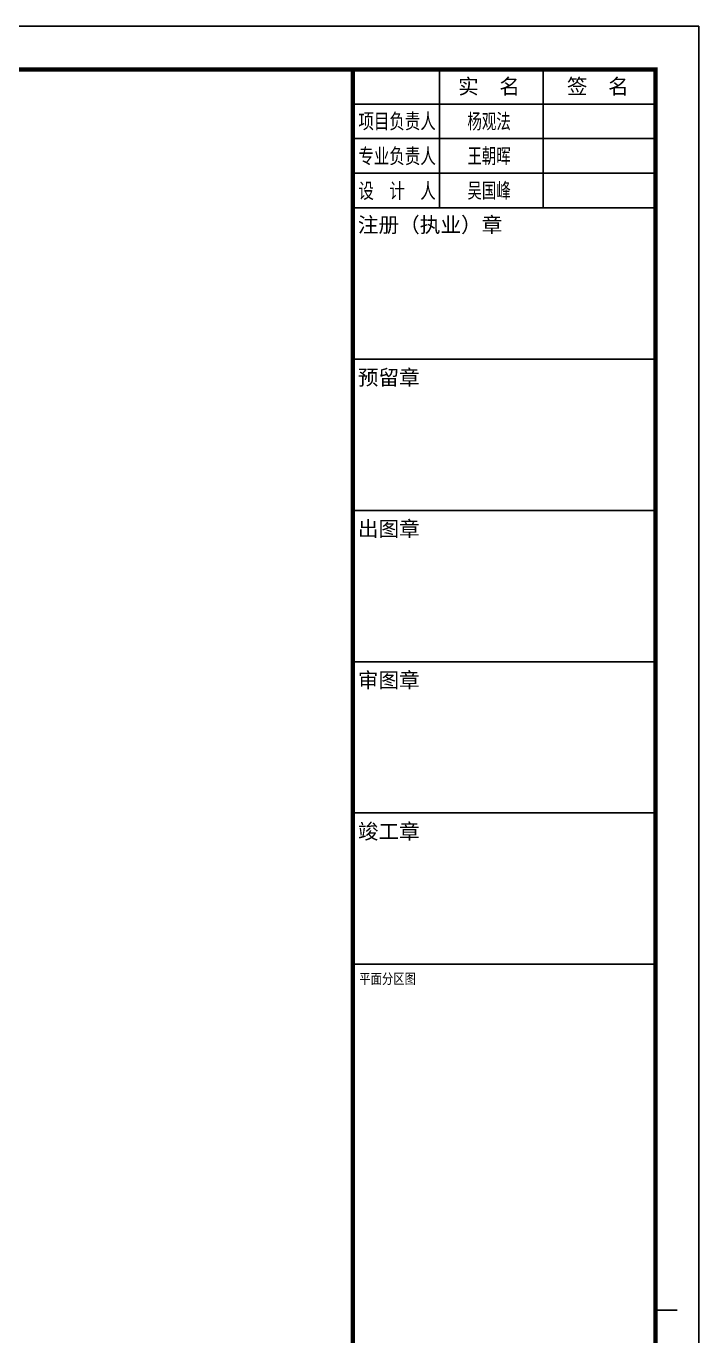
# Model space of a CAD drawing. Extents: x 79570 to 678837, y -1139230 to -612789.
# Drawn here: x 586935 to 602491, y -774924 to -744630 of the extents above; entities that cross this region are included whole.
import ezdxf
from ezdxf.enums import TextEntityAlignment as Align

# ---------------------------------------------------------------- set-up
doc = ezdxf.new("R2010")
doc.units = 0
doc.header["$LTSCALE"] = 1000
doc.header["$MEASUREMENT"] = 0
doc.layers.add('4', color=4, linetype='Continuous')
doc.layers.add('结-图框', color=6, linetype='Continuous')
doc.layers.add('ys-notprint', color=7, linetype='Continuous', plot=False)
doc.layers.add('结-隐线', color=59, linetype='Continuous', plot=False)
doc.styles.add('工程数字化管理', font='')
doc.styles.add('工程数字化管理0.8', font='', dxfattribs={"width": 0.8})
doc.styles.add('蓝绿图框', font='', dxfattribs={"width": 0.7})
doc.styles.get('工程数字化管理').set_extended_font_data('SimSun')
doc.styles.get('工程数字化管理0.8').set_extended_font_data('SimSun')
doc.styles.get('蓝绿图框').set_extended_font_data('SimSun')

# ---------------------------------------------------------------- blocks, each defined once
blk = doc.blocks.new('template_浙_标准图框A1_A1_0.0000_1bed4683cac0ca9b963c039433737638')
at = {"layer": '结-图框'}
for p, q in [((831, 584), (25, 584)), ((761, 377), (761, 584)), ((761, 584), (831, 584)), ((781, 584), (781, 552)), ((805, 584), (805, 552)), ((831, 584), (831, 584)), ((831, 584), (831, 377)), ((761, 576), (831, 576)), ((761, 568), (831, 568)), ((761, 560), (831, 560)), ((761, 552), (831, 552)), ((761, 517), (831, 517)), ((761, 482), (831, 482)), ((761, 447), (831, 447)), ((761, 412), (831, 412)), ((761, 377), (831, 377)), ((831, 377), (761, 377))]:
    blk.add_line(p, q, dxfattribs=at)
blk.add_lwpolyline([(0, 0), (841, 0), (841, 594), (0, 594)], close=True, dxfattribs=at)
at = {"layer": '结-图框', "const_width": 1}
blk.add_lwpolyline([(25, 584), (25, 10), (831, 10), (831, 584)], close=True, dxfattribs=at)
blk.add_lwpolyline([(761, 10), (761, 584)], dxfattribs=at)
at = {"layer": '结-隐线'}
blk.add_line((836, 297), (831, 297), dxfattribs=at)
at = {"color": 6, "style": '蓝绿图框', "width": 0.7}
for tag, p in [('专业审定', (782.48, 167.5)), ('专业审核', (782.48, 158.5)), ('项目经理', (782.48, 149.5)), ('专业负责', (782.48, 140.5)), ('专业校对', (782.48, 131.5)), ('专业设计', (782.48, 122.5)), ('专业制图', (782.48, 113.5))]:
    blk.add_attdef(tag, text='', height=3, dxfattribs=at).set_placement(p, align=Align.MIDDLE)
for tag, height, p in [('日期', 3, (821.45, 113.5)), ('建设单位', 3.5, (796, 97.72)), ('项目名称', 3.5, (796, 76.96)), ('子项名称', 3.5, (796.26, 63.69)), ('图纸名称', 3.5, (796.28, 51.48)), ('图纸名称', 3.5, (796.38, 46.45)), ('图纸名称', 3.5, (796.48, 41.64)), ('项目编号', 3, (796.15, 32.75)), ('图号', 3, (789.2, 23.5)), ('修改版次', 3, (823.75, 23.5))]:
    blk.add_attdef(tag, text='', height=height, dxfattribs=at).set_placement(p, align=Align.MIDDLE_CENTER)
at = {"layer": 'ys-notprint', "color": 6, "style": '蓝绿图框', "width": 0.7}
for tag, p in [('暖通', (21.09, 577.84)), ('电气', (21.02, 564.82)), ('给排水', (21.35, 552.55)), ('结构', (21.47, 539.64)), ('建筑', (21.4, 526.53))]:
    blk.add_attdef(tag, text='', height=2.5, rotation=90.7801, dxfattribs=at).set_placement(p, align=Align.MIDDLE)
blk.add_attdef('设计发图章', text='', height=3, dxfattribs=at).set_placement((747.09, 465.48), align=Align.MIDDLE)
at = {"layer": '结-图框', "style": '工程数字化管理'}
for s, p in [('实  名', (792.47, 580.15)), ('签  名', (817.64, 580.15))]:
    blk.add_text(s, height=3.5, dxfattribs=at).set_placement(p, align=Align.MIDDLE)
at = {"layer": '结-图框', "style": '工程数字化管理0.8', "width": 0.75}
for s, p in [('项目负责人', (771.22, 572.09)), ('专业负责人', (771.22, 564.03)), ('设  计  人', (771.22, 555.97))]:
    blk.add_text(s, height=3.5, dxfattribs=at).set_placement(p, align=Align.MIDDLE)
at = {"layer": '结-图框', "style": '工程数字化管理'}
for s, p in [('注册（执业）章', (762.14, 548.06)), ('预留章', (762.14, 512.74)), ('出图章', (762.14, 477.74)), ('审图章', (762.14, 442.74)), ('竣工章', (762.14, 407.74))]:
    blk.add_text(s, height=3.5, dxfattribs=at).set_placement(p, align=Align.MIDDLE_LEFT)
at = {"layer": '结-图框', "style": '蓝绿图框', "width": 0.8}
blk.add_text('平面分区图', height=2.4, dxfattribs=at).set_placement((762.47, 372.46))
at = {"layer": '结-图框', "style": '蓝绿图框', "width": 0.7}
for tag, p in [('项目经理', (792.5, 572)), ('专业负责', (792.5, 564)), ('专业设计', (792.5, 556))]:
    blk.add_attdef(tag, text='', height=3.5, dxfattribs=at).set_placement(p, align=Align.MIDDLE_CENTER)

msp = doc.modelspace()

# ---------------------------------------------------------------- block references
at = {"layer": '4'}
ref = msp.add_blockref('template_浙_标准图框A1_A1_0.0000_1bed4683cac0ca9b963c039433737638', (518391.3, -804029.7), dxfattribs=dict(at, xscale=100, yscale=100, zscale=100))
ref.add_attrib('专业设计', '吴国峰', dxfattribs={"layer": '结-图框', "height": 350, "style": '蓝绿图框', "width": 0.7}).set_placement((597641.3, -748429.7), align=Align.MIDDLE_CENTER)
ref.add_attrib('专业负责', '王朝晖', dxfattribs={"layer": '结-图框', "height": 350, "style": '蓝绿图框', "width": 0.7}).set_placement((597641.3, -747629.7), align=Align.MIDDLE_CENTER)
ref.add_attrib('项目经理', '杨观法', dxfattribs={"layer": '结-图框', "height": 350, "style": '蓝绿图框', "width": 0.7}).set_placement((597641.3, -746829.7), align=Align.MIDDLE_CENTER)

doc.saveas('drawing.dxf')
